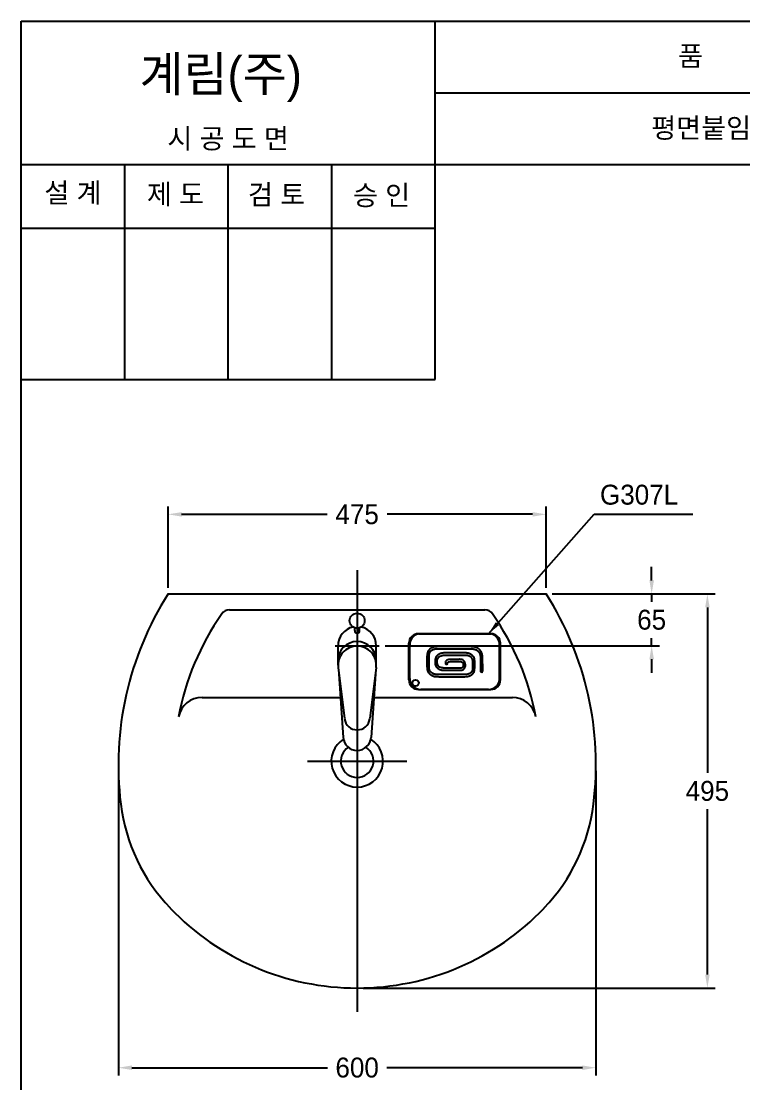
# Model space of a CAD drawing. Header units: millimetres. Extents: x 0 to 3868, y -67 to 2530.
# Drawn here: x 0 to 908, y 1196 to 2530 of the extents above; entities that cross this region are included whole.
import ezdxf
from ezdxf.enums import TextEntityAlignment as Align
from ezdxf.lldxf.tags import DXFTag

# ---------------------------------------------------------------- set-up
doc = ezdxf.new("R2010")
doc.units = ezdxf.units.MM
doc.layers.get('Defpoints').update_dxf_attribs({"color": 1})
for name, color, linetype in [('TEXT', 7, 'Continuous'), ('내부선 및 부속', 4, 'Continuous'), ('도각라인', 7, 'Continuous'), ('외형선', 3, 'Continuous'), ('중심선', 1, 'DASHED'), ('치수선', 7, 'Continuous')]:
    doc.layers.add(name, color=color, linetype=linetype)
doc.styles.add('____', font='')
doc.styles.add('타이틀', font='H2GTRM.TTF', dxfattribs={"height": 25})
doc.styles.get('____').set_extended_font_data('굴림')
tags = doc.linetypes.add('DASHDOT', pattern=[70, 31, -13, 13, -13]).pattern_tags.tags
tags[10:11] = [DXFTag(74, 4), DXFTag(75, 0), DXFTag(340, '0'), DXFTag(46, 0.0), DXFTag(50, 0.0), DXFTag(44, 0.0), DXFTag(45, 0.0)]
tags[8:9] = [DXFTag(74, 4), DXFTag(75, 0), DXFTag(340, '0'), DXFTag(46, 0.0), DXFTag(50, 0.0), DXFTag(44, 0.0), DXFTag(45, 0.0)]
tags[6:7] = [DXFTag(74, 4), DXFTag(75, 0), DXFTag(340, '0'), DXFTag(46, 0.0), DXFTag(50, 0.0), DXFTag(44, 0.0), DXFTag(45, 0.0)]
tags[4:5] = [DXFTag(74, 4), DXFTag(75, 0), DXFTag(340, '0'), DXFTag(46, 0.0), DXFTag(50, 0.0), DXFTag(44, 0.0), DXFTag(45, 0.0)]
tags = doc.linetypes.add('DASHED', pattern=[25.72, 12.86, -12.86]).pattern_tags.tags
tags[6:7] = [DXFTag(74, 4), DXFTag(75, 0), DXFTag(340, '0'), DXFTag(46, 0.0), DXFTag(50, 0.0), DXFTag(44, 0.0), DXFTag(45, 0.0)]
tags[4:5] = [DXFTag(74, 4), DXFTag(75, 0), DXFTag(340, '0'), DXFTag(46, 0.0), DXFTag(50, 0.0), DXFTag(44, 0.0), DXFTag(45, 0.0)]
doc.dimstyles.new('MSADIM', dxfattribs={"dimtxt": 33, "dimasz": 17, "dimexe": 10, "dimexo": 7.5, "dimgap": 10, "dimtad": 0, "dimtih": 1, "dimtoh": 1, "dimdec": 0, "dimzin": 1, "dimdsep": 46, "dimtxsty": '____', "dimcen": 11.25, "dimadec": 0, "dimazin": 0, "dimtfac": 1, "dimtdec": 0, "dimtix": 1, "dimtmove": 0, "dimatfit": 3, "dimfxl": 0, "dimtolj": 1, "dimtzin": 1, "dimarcsym": 0})

# ---------------------------------------------------------------- blocks, each defined once
blk = doc.blocks.new('*D2')
at = {"layer": 'Defpoints', "color": 0, "linetype": 'Continuous'}
for p in [(122, 1596), (722, 1596), (722, 1215.7)]:
    blk.add_point(p, dxfattribs=at)
at = {"layer": '치수선', "color": 0, "linetype": 'Continuous', "lineweight": -2}
for p, q in [((122, 1588.5), (122, 1205.7)), ((722, 1588.5), (722, 1205.7)), ((139, 1215.7), (384.7, 1215.7)), ((705, 1215.7), (459.3, 1215.7))]:
    blk.add_line(p, q, dxfattribs=at)
at = {"layer": '치수선', "color": 0, "linetype": 'Continuous'}
for points in [[(139, 1218.5), (139, 1212.8), (122, 1215.7)], [(705, 1218.5), (705, 1212.8), (722, 1215.7)]]:
    blk.add_solid(points, dxfattribs=at)
at = {"layer": '치수선', "color": 0, "linetype": 'Continuous', "insert": (422, 1215.7), "char_height": 25, "attachment_point": 5, "style": '____'}
blk.add_mtext('\\A1;600', dxfattribs=at)
blk = doc.blocks.new('*D3')
at = {"layer": 'Defpoints', "color": 0, "linetype": 'Continuous'}
for p in [(659.5, 1810.7), (862, 1810.7), (422, 1315.7)]:
    blk.add_point(p, dxfattribs=at)
at = {"layer": '치수선', "color": 0, "linetype": 'Continuous', "lineweight": -2}
for p, q in [((667, 1810.7), (872, 1810.7)), ((862, 1793.7), (862, 1586)), ((862, 1332.7), (862, 1540.3)), ((429.5, 1315.7), (872, 1315.7))]:
    blk.add_line(p, q, dxfattribs=at)
at = {"layer": '치수선', "color": 0, "linetype": 'Continuous'}
for points in [[(859.2, 1793.7), (864.9, 1793.7), (862, 1810.7)], [(859.2, 1332.7), (864.9, 1332.7), (862, 1315.7)]]:
    blk.add_solid(points, dxfattribs=at)
at = {"layer": '치수선', "color": 0, "linetype": 'Continuous', "insert": (862, 1563.2), "char_height": 25, "attachment_point": 5, "style": '____'}
blk.add_mtext('\\A1;495', dxfattribs=at)
blk = doc.blocks.new('*D1')
at = {"layer": 'Defpoints', "color": 0, "linetype": 'Continuous'}
for p in [(659.5, 1810.7), (449.5, 1745.7), (792, 1745.7)]:
    blk.add_point(p, dxfattribs=at)
at = {"layer": '치수선', "color": 0, "linetype": 'Continuous', "lineweight": -2}
for p, q in [((792, 1827.7), (792, 1844.7)), ((667, 1810.7), (802, 1810.7)), ((792, 1810.7), (792, 1801)), ((792, 1745.7), (792, 1755.3)), ((457, 1745.7), (802, 1745.7)), ((792, 1728.7), (792, 1711.7))]:
    blk.add_line(p, q, dxfattribs=at)
at = {"layer": '치수선', "color": 0, "linetype": 'Continuous'}
for points in [[(789.2, 1827.7), (794.9, 1827.7), (792, 1810.7)], [(789.2, 1728.7), (794.9, 1728.7), (792, 1745.7)]]:
    blk.add_solid(points, dxfattribs=at)
at = {"layer": '치수선', "color": 0, "linetype": 'Continuous', "insert": (792, 1778.2), "char_height": 25, "attachment_point": 5, "style": '____'}
blk.add_mtext('\\A1;65', dxfattribs=at)
blk = doc.blocks.new('*D4')
at = {"layer": 'Defpoints', "color": 0, "linetype": 'Continuous'}
for p in [(659.5, 1910.7), (184.5, 1810.7), (659.5, 1810.7)]:
    blk.add_point(p, dxfattribs=at)
at = {"layer": '치수선', "color": 0, "linetype": 'Continuous', "lineweight": -2}
for p, q in [((184.5, 1818.2), (184.5, 1920.7)), ((201.5, 1910.7), (384.3, 1910.7)), ((642.5, 1910.7), (459.7, 1910.7)), ((659.5, 1818.2), (659.5, 1920.7))]:
    blk.add_line(p, q, dxfattribs=at)
at = {"layer": '치수선', "color": 0, "linetype": 'Continuous'}
for points in [[(201.5, 1913.5), (201.5, 1907.8), (184.5, 1910.7)], [(642.5, 1913.5), (642.5, 1907.8), (659.5, 1910.7)]]:
    blk.add_solid(points, dxfattribs=at)
at = {"layer": '치수선', "color": 0, "linetype": 'Continuous', "insert": (422, 1910.7), "char_height": 25, "attachment_point": 5, "style": '____'}
blk.add_mtext('\\A1;475', dxfattribs=at)

msp = doc.modelspace()

# ---------------------------------------------------------------- linework, layer by layer
at = {"layer": '내부선 및 부속', "linetype": 'Continuous'}
for p, q in [((419, 1764.6), (419, 1768.2)), ((419, 1764.6), (419, 1768.2)), ((425, 1764.6), (425, 1768.2)), ((425, 1764.6), (425, 1768.2)), ((587, 1760.7), (502, 1760.7)), ((398, 1721.1), (398, 1745.7)), ((398, 1721.1), (398, 1745.7)), ((446, 1721.1), (446, 1745.7)), ((446, 1721.1), (446, 1745.7)), ((488, 1704.7), (488, 1746.7)), ((601, 1704.7), (601, 1746.7)), ((559, 1733.8), (559.5, 1733.8)), ((559, 1733.8), (559.5, 1733.8)), ((576.9, 1730.2), (577.1, 1717.3)), ((576.9, 1730.2), (577.1, 1717.3)), ((579.8, 1715.2), (579.6, 1731.1)), ((579.8, 1715.2), (579.6, 1731.1)), ((398.2, 1718.2), (406.1, 1654.1)), ((398.2, 1718.2), (406.1, 1654.1)), ((399.2, 1710.3), (404.6, 1630.5)), ((399.2, 1710.3), (404.6, 1630.5)), ((445.8, 1718.2), (437.9, 1654.1)), ((445.8, 1718.2), (437.9, 1654.1)), ((444.9, 1710.3), (439.5, 1630.5)), ((444.9, 1710.3), (439.5, 1630.5)), ((544.7, 1717.5), (533, 1717.6)), ((544.7, 1717.5), (533, 1717.6)), ((587, 1690.7), (502, 1690.7))]:
    msp.add_line(p, q, dxfattribs=at)
for centre, radius in [((422, 1777.1), 9.44), ((422, 1777.1), 9.44), ((495.4, 1698.9), 4)]:
    msp.add_circle(centre, radius, dxfattribs=at)
for centre, radius, start, end in [((422, 1745.7), 24, 102.0723, 180), ((422, 1745.7), 24, 102.0723, 180), ((422, 1764.6), 3, 180, 360), ((422, 1764.6), 3, 180, 360), ((422, 1745.7), 24, 0, 77.9277), ((422, 1745.7), 24, 0, 77.9277), ((422, 1726.9), 24, 90, 180), ((422, 1726.9), 24, 90, 180), ((422, 1726.9), 24, 0, 90), ((422, 1726.9), 24, 0, 90), ((502, 1746.7), 14, 90, 180), ((587, 1746.7), 14, 0, 90), ((422, 1721.1), 24, 90.0001, 187.0619), ((422, 1721.1), 24, 90.0001, 187.0619), ((422, 1721.1), 24, 352.9381, 90), ((422, 1721.1), 24, 352.9381, 90), ((568.7, 1732.9), 10.6, 17.0769, 30.9202), ((568.7, 1732.9), 10.6, 17.0769, 30.9202), ((571.2, 1733.6), 8.01, 16.4358, 17.0769), ((571.2, 1733.6), 8.01, 16.4358, 17.0769), ((502, 1704.7), 14, 180, 270), ((587, 1704.7), 14, 270, 0), ((422, 1656), 16, 187.0614, 270), ((422, 1656), 16, 187.0614, 270), ((422, 1656), 16, 270, 352.9386), ((422, 1656), 16, 270, 352.9386), ((422, 1600.7), 32.5, 121.8616, 58.1383), ((422, 1631.7), 17.5, 183.8617, 270), ((422, 1631.7), 17.5, 183.8617, 270), ((422, 1631.7), 17.5, 270, 356.1383), ((422, 1631.7), 17.5, 270, 356.1383), ((422, 1600.7), 20.5, 122.1113, 57.8885)]:
    msp.add_arc(centre, radius, start, end, dxfattribs=at)
for points, weights in [([(510.2, 1736.2), (509.9, 1734.9), (509.8, 1733.7)], [1, 0.997222775126, 1]), ([(510.2, 1736.2), (509.9, 1734.9), (509.8, 1733.7)], [1, 0.997222775126, 1]), ([(512.6, 1740.8), (510.8, 1738.8), (510.2, 1736.2)], [1, 0.96395279838, 1]), ([(512.6, 1740.8), (510.8, 1738.8), (510.2, 1736.2)], [1, 0.96395279838, 1]), ([(514.7, 1742.5), (513.5, 1741.7), (512.6, 1740.8)], [1, 0.992818777446, 1]), ([(514.7, 1742.5), (513.5, 1741.7), (512.6, 1740.8)], [1, 0.992818777446, 1]), ([(512.6, 1734.5), (512.9, 1737.2), (514.8, 1739.2)], [1, 0.946192216569, 1]), ([(512.6, 1734.5), (512.9, 1737.2), (514.8, 1739.2)], [1, 0.946192216569, 1]), ([(517, 1743.6), (515.8, 1743.2), (514.7, 1742.5)], [1, 0.99467182066, 1]), ([(517, 1743.6), (515.8, 1743.2), (514.7, 1742.5)], [1, 0.99467182066, 1]), ([(514.8, 1739.2), (515.8, 1740.2), (517.1, 1740.8)], [1, 0.986086665181, 1]), ([(514.8, 1739.2), (515.8, 1740.2), (517.1, 1740.8)], [1, 0.986086665181, 1]), ([(518.3, 1744.1), (517.6, 1743.9), (517, 1743.6)], [1, 0.998110977932, 1]), ([(518.3, 1744.1), (517.6, 1743.9), (517, 1743.6)], [1, 0.998110977932, 1]), ([(517.1, 1740.8), (518.4, 1741.4), (519.7, 1741.6)], [1, 0.9897103426, 1]), ([(517.1, 1740.8), (518.4, 1741.4), (519.7, 1741.6)], [1, 0.9897103426, 1]), ([(519.8, 1744.3), (519.1, 1744.2), (518.3, 1744.1)], [1, 0.998395116533, 1]), ([(519.8, 1744.3), (519.1, 1744.2), (518.3, 1744.1)], [1, 0.998395116533, 1]), ([(519.7, 1741.6), (520.5, 1741.7), (521.3, 1741.7)], [1, 0.998968857806, 1]), ([(519.7, 1741.6), (520.5, 1741.7), (521.3, 1741.7)], [1, 0.998968857806, 1]), ([(523.4, 1744.5), (521.6, 1744.5), (519.8, 1744.3)], [1, 0.998420740943, 1]), ([(523.4, 1744.5), (521.6, 1744.5), (519.8, 1744.3)], [1, 0.998420740943, 1]), ([(521.3, 1741.7), (522.1, 1741.8), (522.8, 1741.8)], [1, 0.999827850144, 1]), ([(521.3, 1741.7), (522.1, 1741.8), (522.8, 1741.8)], [1, 0.999827850144, 1]), ([(522.8, 1741.8), (524.5, 1741.8), (526.2, 1741.8)], [1, 0.999952614773, 1]), ([(522.8, 1741.8), (524.5, 1741.8), (526.2, 1741.8)], [1, 0.999952614773, 1]), ([(530.5, 1744.5), (526.9, 1744.5), (523.4, 1744.5)], [1, 0.999958207831, 1]), ([(530.5, 1744.5), (526.9, 1744.5), (523.4, 1744.5)], [1, 0.999958207831, 1]), ([(525, 1735), (524.2, 1734.6), (523.5, 1734.1)], [1, 0.997648453339, 1]), ([(525, 1735), (524.2, 1734.6), (523.5, 1734.1)], [1, 0.997648453339, 1]), ([(525.9, 1735.5), (525.4, 1735.3), (525, 1735)], [1, 0.999336242675, 1]), ([(525.9, 1735.5), (525.4, 1735.3), (525, 1735)], [1, 0.999336242675, 1]), ([(526.8, 1735.8), (526.3, 1735.7), (525.9, 1735.5)], [1, 0.999205300584, 1]), ([(526.8, 1735.8), (526.3, 1735.7), (525.9, 1735.5)], [1, 0.999205300584, 1]), ([(526.2, 1741.8), (529.3, 1741.8), (532.3, 1741.8)], [1, 0.99999877112, 1]), ([(526.2, 1741.8), (529.3, 1741.8), (532.3, 1741.8)], [1, 0.99999877112, 1]), ([(529, 1736.4), (527.9, 1736.2), (526.8, 1735.8)], [1, 0.995652345007, 1]), ([(529, 1736.4), (527.9, 1736.2), (526.8, 1735.8)], [1, 0.995652345007, 1]), ([(534.1, 1736.7), (531.5, 1736.7), (529, 1736.4)], [1, 0.997030963654, 1]), ([(534.1, 1736.7), (531.5, 1736.7), (529, 1736.4)], [1, 0.997030963654, 1]), ([(562.6, 1744.5), (546.6, 1744.5), (530.5, 1744.5)], [1, 0.99999920046, 1]), ([(562.6, 1744.5), (546.6, 1744.5), (530.5, 1744.5)], [1, 0.99999920046, 1]), ([(532.3, 1741.8), (546.3, 1741.8), (560.3, 1741.8)], [1, 0.999999992084, 1]), ([(532.3, 1741.8), (546.3, 1741.8), (560.3, 1741.8)], [1, 0.999999992084, 1]), ([(558.1, 1736.6), (546.1, 1736.7), (534.1, 1736.7)], [1, 0.999999613501, 1]), ([(558.1, 1736.6), (546.1, 1736.7), (534.1, 1736.7)], [1, 0.999999613501, 1]), ([(561.5, 1736.2), (559.8, 1736.6), (558.1, 1736.6)], [1, 0.995383516883, 1]), ([(561.5, 1736.2), (559.8, 1736.6), (558.1, 1736.6)], [1, 0.995383516883, 1]), ([(560.3, 1741.8), (562.6, 1741.8), (564.9, 1741.8)], [1, 0.999861380085, 1]), ([(560.3, 1741.8), (562.6, 1741.8), (564.9, 1741.8)], [1, 0.999861380085, 1]), ([(562.6, 1735.9), (562.1, 1736.1), (561.5, 1736.2)], [1, 0.999064686708, 1]), ([(562.6, 1735.9), (562.1, 1736.1), (561.5, 1736.2)], [1, 0.999064686708, 1]), ([(567.7, 1744.3), (565.2, 1744.6), (562.6, 1744.5)], [1, 0.998617125209, 1]), ([(567.7, 1744.3), (565.2, 1744.6), (562.6, 1744.5)], [1, 0.998617125209, 1]), ([(563.4, 1735.6), (563, 1735.7), (562.6, 1735.9)], [1, 0.99924481241, 1]), ([(563.4, 1735.6), (563, 1735.7), (562.6, 1735.9)], [1, 0.99924481241, 1]), ([(565.1, 1734.7), (564.3, 1735.2), (563.4, 1735.6)], [1, 0.997297796885, 1]), ([(565.1, 1734.7), (564.3, 1735.2), (563.4, 1735.6)], [1, 0.997297796885, 1]), ([(564.9, 1741.8), (565.6, 1741.8), (566.4, 1741.7)], [1, 0.999873761553, 1]), ([(564.9, 1741.8), (565.6, 1741.8), (566.4, 1741.7)], [1, 0.999873761553, 1]), ([(566.4, 1741.7), (567.1, 1741.7), (567.8, 1741.6)], [1, 0.999480708968, 1]), ([(566.4, 1741.7), (567.1, 1741.7), (567.8, 1741.6)], [1, 0.999480708968, 1]), ([(569.2, 1744.1), (568.5, 1744.2), (567.7, 1744.3)], [1, 0.998952106107, 1]), ([(569.2, 1744.1), (568.5, 1744.2), (567.7, 1744.3)], [1, 0.998952106107, 1]), ([(567.8, 1741.6), (569.2, 1741.4), (570.5, 1740.9)], [1, 0.993426713158, 1]), ([(567.8, 1741.6), (569.2, 1741.4), (570.5, 1740.9)], [1, 0.993426713158, 1]), ([(570.5, 1743.8), (569.9, 1744), (569.2, 1744.1)], [1, 0.998930088244, 1]), ([(570.5, 1743.8), (569.9, 1744), (569.2, 1744.1)], [1, 0.998930088244, 1]), ([(573, 1742.8), (571.8, 1743.4), (570.5, 1743.8)], [1, 0.995204755569, 1]), ([(573, 1742.8), (571.8, 1743.4), (570.5, 1743.8)], [1, 0.995204755569, 1]), ([(570.5, 1740.9), (573.8, 1739.8), (575.5, 1736.8)], [1, 0.941465120735, 1]), ([(570.5, 1740.9), (573.8, 1739.8), (575.5, 1736.8)], [1, 0.941465120735, 1]), ([(577.8, 1738.3), (576, 1741.2), (573, 1742.8)], [1, 0.963856085652, 1]), ([(577.8, 1738.3), (576, 1741.2), (573, 1742.8)], [1, 0.963856085652, 1]), ([(575.5, 1736.8), (576.2, 1735.7), (576.4, 1734.4)], [0.99998921901, 0.989882075223, 1]), ([(575.5, 1736.8), (576.2, 1735.7), (576.4, 1734.4)], [0.99998921901, 0.989882075223, 1]), ([(579.3, 1733.6), (579.2, 1734.8), (578.9, 1735.9)], [1, 0.997080349362, 1]), ([(579.3, 1733.6), (579.2, 1734.8), (578.9, 1735.9)], [1, 0.997080349362, 1]), ([(398.2, 1723.2), (398.2, 1723.2), (398.2, 1723.2)], [0.951478400245, 0.951479795366, 0.951481190022]), ([(398.2, 1723.2), (398.2, 1723.2), (398.2, 1723.2)], [0.951478400245, 0.951479795366, 0.951481190022]), ([(445.8, 1723.2), (445.8, 1723.2), (445.8, 1723.2)], [0.951478400245, 0.951479795366, 0.951481190022]), ([(445.8, 1723.2), (445.8, 1723.2), (445.8, 1723.2)], [0.951478400245, 0.951479795366, 0.951481190022]), ([(509.8, 1733.7), (509.7, 1732.4), (509.7, 1731.2)], [1, 0.99953724537, 1]), ([(509.8, 1733.7), (509.7, 1732.4), (509.7, 1731.2)], [1, 0.99953724537, 1]), ([(509.7, 1731.2), (509.7, 1730.5), (509.7, 1729.9)], [1, 0.999986988958, 1]), ([(509.7, 1731.2), (509.7, 1730.5), (509.7, 1729.9)], [1, 0.999986988958, 1]), ([(509.7, 1729.9), (509.7, 1729.3), (509.7, 1728.6)], [1, 0.999999982305, 1]), ([(509.7, 1729.9), (509.7, 1729.3), (509.7, 1728.6)], [1, 0.999999982305, 1]), ([(509.7, 1728.6), (509.7, 1727.9), (509.7, 1727.3)], [1, 0.999999974389, 1]), ([(509.7, 1728.6), (509.7, 1727.9), (509.7, 1727.3)], [1, 0.999999974389, 1]), ([(509.7, 1727.3), (509.7, 1725.3), (509.7, 1723.3)], [1, 0.999999822583, 1]), ([(509.7, 1727.3), (509.7, 1725.3), (509.7, 1723.3)], [1, 0.999999822583, 1]), ([(509.7, 1723.3), (509.7, 1722.6), (509.7, 1722)], [1, 0.999999901745, 1]), ([(509.7, 1723.3), (509.7, 1722.6), (509.7, 1722)], [1, 0.999999901745, 1]), ([(509.7, 1722), (509.7, 1721.3), (509.7, 1720.7)], [1, 0.999998126179, 1]), ([(509.7, 1722), (509.7, 1721.3), (509.7, 1720.7)], [1, 0.999998126179, 1]), ([(512.4, 1730.1), (512.5, 1731.2), (512.5, 1732.2)], [1, 0.999947992153, 1]), ([(512.4, 1730.1), (512.5, 1731.2), (512.5, 1732.2)], [1, 0.999947992153, 1]), ([(512.4, 1729.1), (512.4, 1729.6), (512.4, 1730.1)], [1, 0.999996825121, 1]), ([(512.4, 1729.1), (512.4, 1729.6), (512.4, 1730.1)], [1, 0.999996825121, 1]), ([(512.4, 1728.1), (512.4, 1728.6), (512.4, 1729.1)], [1, 0.999999612104, 1]), ([(512.4, 1728.1), (512.4, 1728.6), (512.4, 1729.1)], [1, 0.999999612104, 1]), ([(512.4, 1727.6), (512.4, 1727.8), (512.4, 1728.1)], [1, 0.99999998929, 1]), ([(512.4, 1727.6), (512.4, 1727.8), (512.4, 1728.1)], [1, 0.99999998929, 1]), ([(512.4, 1724.3), (512.4, 1726), (512.4, 1727.6)], [1, 0.999999878462, 1]), ([(512.4, 1724.3), (512.4, 1726), (512.4, 1727.6)], [1, 0.999999878462, 1]), ([(512.4, 1723.8), (512.4, 1724.1), (512.4, 1724.3)], [1, 0.999999991618, 1]), ([(512.4, 1723.8), (512.4, 1724.1), (512.4, 1724.3)], [1, 0.999999991618, 1]), ([(512.4, 1722.8), (512.4, 1723.3), (512.4, 1723.8)], [1, 0.999999956694, 1]), ([(512.4, 1722.8), (512.4, 1723.3), (512.4, 1723.8)], [1, 0.999999956694, 1]), ([(512.4, 1721.8), (512.4, 1722.3), (512.4, 1722.8)], [1, 0.999999988824, 1]), ([(512.4, 1721.8), (512.4, 1722.3), (512.4, 1722.8)], [1, 0.999999988824, 1]), ([(512.5, 1719.7), (512.4, 1720.7), (512.4, 1721.8)], [1, 0.999999986496, 1]), ([(512.5, 1719.7), (512.4, 1720.7), (512.4, 1721.8)], [1, 0.999999986496, 1]), ([(512.5, 1732.4), (512.5, 1733.5), (512.6, 1734.5)], [1, 0.999016791116, 1]), ([(512.5, 1732.4), (512.5, 1733.5), (512.6, 1734.5)], [1, 0.999016791116, 1]), ([(512.5, 1732.2), (512.5, 1732.3), (512.5, 1732.4)], [1, 0.999998726882, 1]), ([(512.5, 1732.2), (512.5, 1732.3), (512.5, 1732.4)], [1, 0.999998726882, 1]), ([(522.3, 1733), (521.8, 1732.5), (521.4, 1731.9)], [1, 0.995647361034, 1]), ([(522.3, 1733), (521.8, 1732.5), (521.4, 1731.9)], [1, 0.995647361034, 1]), ([(523.5, 1734.1), (522.9, 1733.6), (522.3, 1733)], [1, 0.997050500939, 1]), ([(523.5, 1734.1), (522.9, 1733.6), (522.3, 1733)], [1, 0.997050500939, 1]), ([(529.9, 1733.8), (530.7, 1733.9), (531.5, 1733.9)], [1, 0.999254461843, 1]), ([(529.9, 1733.8), (530.7, 1733.9), (531.5, 1733.9)], [1, 0.999254461843, 1]), ([(531.5, 1733.9), (533.7, 1734), (535.9, 1734)], [1, 0.999756403267, 1]), ([(531.5, 1733.9), (533.7, 1734), (535.9, 1734)], [1, 0.999756403267, 1]), ([(535.9, 1734), (546, 1734), (556.2, 1733.9)], [1, 0.999998508021, 1]), ([(535.9, 1734), (546, 1734), (556.2, 1733.9)], [1, 0.999998508021, 1]), ([(556.2, 1733.9), (557.6, 1733.9), (559, 1733.8)], [1, 0.999343311414, 1]), ([(556.2, 1733.9), (557.6, 1733.9), (559, 1733.8)], [1, 0.999343311414, 1]), ([(568.1, 1731.9), (566.9, 1733.6), (565.1, 1734.7)], [1, 0.978946242937, 1]), ([(568.1, 1731.9), (566.9, 1733.6), (565.1, 1734.7)], [1, 0.978946242937, 1]), ([(576.4, 1734.4), (576.7, 1733.3), (576.8, 1732.2)], [1, 0.997924767899, 1]), ([(576.4, 1734.4), (576.7, 1733.3), (576.8, 1732.2)], [1, 0.997924767899, 1]), ([(576.8, 1732.2), (576.9, 1731.2), (576.9, 1730.2)], [1, 0.999730585143, 1]), ([(576.8, 1732.2), (576.9, 1731.2), (576.9, 1730.2)], [1, 0.999730585143, 1]), ([(579.6, 1731.1), (579.5, 1732.4), (579.3, 1733.6)], [1, 0.999366491101, 1]), ([(579.6, 1731.1), (579.5, 1732.4), (579.3, 1733.6)], [1, 0.999366491101, 1]), ([(509.7, 1720.7), (509.7, 1719.4), (509.8, 1718.2)], [1, 0.999874874018, 1]), ([(509.7, 1720.7), (509.7, 1719.4), (509.8, 1718.2)], [1, 0.999874874018, 1]), ([(509.8, 1718.2), (509.8, 1717), (510, 1715.8)], [1, 0.997578903566, 1]), ([(509.8, 1718.2), (509.8, 1717), (510, 1715.8)], [1, 0.997578903566, 1]), ([(510, 1715.8), (510.3, 1714.4), (510.9, 1713.2)], [1, 0.99106986634, 1]), ([(510, 1715.8), (510.3, 1714.4), (510.9, 1713.2)], [1, 0.99106986634, 1]), ([(510.9, 1713.2), (512.6, 1710.1), (515.7, 1708.5)], [1, 0.959776352607, 1]), ([(510.9, 1713.2), (512.6, 1710.1), (515.7, 1708.5)], [1, 0.959776352607, 1]), ([(512.5, 1717.4), (512.4, 1718.5), (512.5, 1719.7)], [1, 0.99945978634, 1]), ([(512.5, 1717.4), (512.4, 1718.5), (512.5, 1719.7)], [1, 0.99945978634, 1]), ([(513.1, 1714.8), (512.6, 1716), (512.5, 1717.4)], [1, 0.983208557117, 1]), ([(513.1, 1714.8), (512.6, 1716), (512.5, 1717.4)], [1, 0.983208557117, 1]), ([(518.1, 1710.3), (514.8, 1711.7), (513.1, 1714.8)], [1, 0.946283058704, 1]), ([(518.1, 1710.3), (514.8, 1711.7), (513.1, 1714.8)], [1, 0.946283058704, 1]), ([(515.7, 1708.5), (516.9, 1707.8), (518.2, 1707.4)], [1, 0.993183933661, 1]), ([(515.7, 1708.5), (516.9, 1707.8), (518.2, 1707.4)], [1, 0.993183933661, 1]), ([(521, 1709.6), (519.5, 1709.7), (518.1, 1710.3)], [1, 0.988788291807, 1]), ([(521, 1709.6), (519.5, 1709.7), (518.1, 1710.3)], [1, 0.988788291807, 1]), ([(521, 1720), (521, 1719.9), (521.1, 1719.8)], [1, 0.999879402108, 1]), ([(521, 1720), (521, 1719.9), (521.1, 1719.8)], [1, 0.999879402108, 1]), ([(522.4, 1709.5), (521.7, 1709.6), (521, 1709.6)], [1, 0.999584999401, 1]), ([(522.4, 1709.5), (521.7, 1709.6), (521, 1709.6)], [1, 0.999584999401, 1]), ([(521.1, 1719.8), (522.2, 1718), (524, 1716.9)], [1, 0.975969058916, 1]), ([(521.1, 1719.8), (522.2, 1718), (524, 1716.9)], [1, 0.975969058916, 1]), ([(524, 1709.5), (523.2, 1709.5), (522.4, 1709.5)], [1, 0.999937462155, 1]), ([(524, 1709.5), (523.2, 1709.5), (522.4, 1709.5)], [1, 0.999937462155, 1]), ([(524, 1716.9), (524.8, 1716.4), (525.6, 1716)], [1, 0.996865475549, 1]), ([(524, 1716.9), (524.8, 1716.4), (525.6, 1716)], [1, 0.996865475549, 1]), ([(528.7, 1709.5), (526.4, 1709.5), (524, 1709.5)], [1, 0.999974729028, 1]), ([(528.7, 1709.5), (526.4, 1709.5), (524, 1709.5)], [1, 0.999974729028, 1]), ([(525.6, 1716), (526, 1715.8), (526.5, 1715.7)], [1, 0.999286717735, 1]), ([(525.6, 1716), (526, 1715.8), (526.5, 1715.7)], [1, 0.999286717735, 1]), ([(526.5, 1715.7), (527, 1715.5), (527.5, 1715.3)], [1, 0.998783016577, 1]), ([(526.5, 1715.7), (527, 1715.5), (527.5, 1715.3)], [1, 0.998783016577, 1]), ([(528, 1718), (527.7, 1718.1), (527.4, 1718.2)], [1, 0.999561185017, 1]), ([(528, 1718), (527.7, 1718.1), (527.4, 1718.2)], [1, 0.999561185017, 1]), ([(527.5, 1715.3), (529.2, 1714.9), (531, 1714.9)], [1, 0.994699612723, 1]), ([(527.5, 1715.3), (529.2, 1714.9), (531, 1714.9)], [1, 0.994699612723, 1]), ([(528.9, 1717.8), (528.4, 1717.9), (528, 1718)], [1, 0.999089627526, 1]), ([(528.9, 1717.8), (528.4, 1717.9), (528, 1718)], [1, 0.999089627526, 1]), ([(544.7, 1709.5), (536.7, 1709.5), (528.7, 1709.5)], [1, 0.999999937601, 1]), ([(544.7, 1709.5), (536.7, 1709.5), (528.7, 1709.5)], [1, 0.999999937601, 1]), ([(530, 1717.7), (529.5, 1717.7), (528.9, 1717.8)], [1, 0.999141492415, 1]), ([(530, 1717.7), (529.5, 1717.7), (528.9, 1717.8)], [1, 0.999141492415, 1]), ([(533, 1717.6), (531.5, 1717.5), (530, 1717.7)], [1, 0.999011932872, 1]), ([(533, 1717.6), (531.5, 1717.5), (530, 1717.7)], [1, 0.999011932872, 1]), ([(531, 1714.9), (531.2, 1714.9), (531.4, 1714.9)], [1, 0.999984015711, 1]), ([(531, 1714.9), (531.2, 1714.9), (531.4, 1714.9)], [1, 0.999984015711, 1]), ([(531.4, 1714.9), (538, 1714.8), (544.7, 1714.8)], [1, 0.999997642823, 1]), ([(531.4, 1714.9), (538, 1714.8), (544.7, 1714.8)], [1, 0.999997642823, 1]), ([(557.2, 1709.5), (550.9, 1709.4), (544.7, 1709.5)], [1, 0.999908409547, 1]), ([(557.2, 1709.5), (550.9, 1709.4), (544.7, 1709.5)], [1, 0.999908409547, 1]), ([(554, 1718.2), (553.9, 1718.2), (553.8, 1718.1)], [1, 0.999029162339, 1]), ([(554, 1718.2), (553.9, 1718.2), (553.8, 1718.1)], [1, 0.999029162339, 1]), ([(554.8, 1715.5), (556.6, 1716.5), (557.4, 1718.5)], [1, 0.941472833018, 1]), ([(554.8, 1715.5), (556.6, 1716.5), (557.4, 1718.5)], [1, 0.941472833018, 1]), ([(563.1, 1710.6), (560.3, 1709.4), (557.2, 1709.5)], [1, 0.97771068056, 1]), ([(563.1, 1710.6), (560.3, 1709.4), (557.2, 1709.5)], [1, 0.97771068056, 1]), ([(557.4, 1718.5), (557.5, 1718.8), (557.6, 1719)], [1, 0.999464799184, 1]), ([(557.4, 1718.5), (557.5, 1718.8), (557.6, 1719)], [1, 0.999464799184, 1]), ([(559, 1706.9), (562, 1707.1), (564.8, 1708.5)], [1, 0.975972489443, 1]), ([(559, 1706.9), (562, 1707.1), (564.8, 1708.5)], [1, 0.975972489443, 1]), ([(565.4, 1712.3), (564.4, 1711.3), (563.1, 1710.6)], [1, 0.982010827857, 1]), ([(565.4, 1712.3), (564.4, 1711.3), (563.1, 1710.6)], [1, 0.982010827857, 1]), ([(564.8, 1708.5), (566, 1709.2), (567, 1710.1)], [1, 0.993131845255, 1]), ([(564.8, 1708.5), (566, 1709.2), (567, 1710.1)], [1, 0.993131845255, 1]), ([(566.1, 1713.4), (565.8, 1712.8), (565.4, 1712.3)], [1, 0.993232113772, 1]), ([(566.1, 1713.4), (565.8, 1712.8), (565.4, 1712.3)], [1, 0.993232113772, 1]), ([(566.6, 1714.6), (566.5, 1714), (566.1, 1713.4)], [1, 0.99217021884, 1]), ([(566.6, 1714.6), (566.5, 1714), (566.1, 1713.4)], [1, 0.99217021884, 1]), ([(566.9, 1716.5), (566.9, 1715.6), (566.6, 1714.6)], [1, 0.994230404959, 1]), ([(566.9, 1716.5), (566.9, 1715.6), (566.6, 1714.6)], [1, 0.994230404959, 1]), ([(566.9, 1719.2), (566.9, 1718.2), (566.9, 1717.1)], [1, 0.99987933645, 1]), ([(566.9, 1719.2), (566.9, 1718.2), (566.9, 1717.1)], [1, 0.99987933645, 1]), ([(566.9, 1717.1), (566.9, 1716.8), (566.9, 1716.5)], [1, 0.99992738897, 1]), ([(566.9, 1717.1), (566.9, 1716.8), (566.9, 1716.5)], [1, 0.99992738897, 1]), ([(567, 1710.1), (567.4, 1710.5), (567.8, 1710.9)], [1, 0.997981314546, 1]), ([(567, 1710.1), (567.4, 1710.5), (567.8, 1710.9)], [1, 0.997981314546, 1]), ([(567.8, 1710.9), (568.1, 1711.4), (568.4, 1711.8)], [1, 0.997133763506, 1]), ([(567.8, 1710.9), (568.1, 1711.4), (568.4, 1711.8)], [1, 0.997133763506, 1]), ([(568.4, 1711.8), (569, 1712.8), (569.3, 1713.8)], [1, 0.990163428704, 1]), ([(568.4, 1711.8), (569, 1712.8), (569.3, 1713.8)], [1, 0.990163428704, 1]), ([(569.3, 1713.8), (569.6, 1715), (569.6, 1716.2)], [1, 0.994770833289, 1]), ([(569.3, 1713.8), (569.6, 1715), (569.6, 1716.2)], [1, 0.994770833289, 1]), ([(569.6, 1716.2), (569.7, 1718.1), (569.7, 1720)], [1, 0.999521262944, 1]), ([(569.6, 1716.2), (569.7, 1718.1), (569.7, 1720)], [1, 0.999521262944, 1]), ([(518.2, 1707.4), (518.8, 1707.2), (519.5, 1707.1)], [1, 0.99843722349, 1]), ([(518.2, 1707.4), (518.8, 1707.2), (519.5, 1707.1)], [1, 0.99843722349, 1]), ([(519.5, 1707.1), (520.3, 1707), (521.1, 1706.9)], [1, 0.998926402069, 1]), ([(519.5, 1707.1), (520.3, 1707), (521.1, 1706.9)], [1, 0.998926402069, 1]), ([(521.1, 1706.9), (523.7, 1706.8), (526.4, 1706.8)], [1, 0.999321374576, 1]), ([(521.1, 1706.9), (523.7, 1706.8), (526.4, 1706.8)], [1, 0.999321374576, 1]), ([(526.4, 1706.8), (535.5, 1706.8), (544.7, 1706.8)], [1, 0.999999830034, 1]), ([(526.4, 1706.8), (535.5, 1706.8), (544.7, 1706.8)], [1, 0.999999830034, 1])]:
    msp.add_rational_spline(points, weights, degree=2, dxfattribs=at)
for points, knots in [([(521.4, 1731.9), (521.1, 1731.6), (520.7, 1730.8), (520.1, 1729.2), (519.9, 1727), (520, 1724.6), (520.1, 1722.2), (520.5, 1720.8), (521, 1720)], [0, 0, 0, 0, 0.104371, 0.202774, 0.419026, 0.646043, 0.773947, 1, 1, 1, 1]), ([(521.4, 1731.9), (521.1, 1731.6), (520.7, 1730.8), (520.1, 1729.2), (519.9, 1727), (520, 1724.6), (520.1, 1722.2), (520.5, 1720.8), (521, 1720)], [0, 0, 0, 0, 0.104371, 0.202774, 0.419026, 0.646043, 0.773947, 1, 1, 1, 1]), ([(527.4, 1718.2), (526.5, 1718.5), (524.8, 1719.4), (523, 1721.5), (522.6, 1724.2), (522.7, 1726.4), (522.7, 1728.6), (523.4, 1730.4), (525.8, 1732.7), (528.2, 1733.6), (529.9, 1733.8)], [0, 0, 0, 0, 0.138499, 0.25656, 0.356288, 0.506765, 0.56327, 0.656888, 0.763487, 1, 1, 1, 1]), ([(527.4, 1718.2), (526.5, 1718.5), (524.8, 1719.4), (523, 1721.5), (522.6, 1724.2), (522.7, 1726.4), (522.7, 1728.6), (523.4, 1730.4), (525.8, 1732.7), (528.2, 1733.6), (529.9, 1733.8)], [0, 0, 0, 0, 0.138499, 0.25656, 0.356288, 0.506765, 0.56327, 0.656888, 0.763487, 1, 1, 1, 1]), ([(557.6, 1719), (558.2, 1720.8), (558.2, 1723.9), (556, 1727.2), (553.5, 1728.6), (550.9, 1728.6), (546.5, 1728.5), (542, 1728.5), (537.4, 1728.4), (534.6, 1727.8), (533.1, 1726.1), (532.9, 1724.5), (532.8, 1723.3), (533.3, 1722.4), (534.4, 1722.3), (535.2, 1722.5), (535.7, 1723.4), (535.6, 1724.2), (536.4, 1725.3), (538.2, 1725.8), (543.4, 1725.9), (548.5, 1725.8), (553.3, 1725.8), (554.9, 1724.5), (555.4, 1722.3), (555.2, 1720.1), (554.5, 1718.7), (554, 1718.2)], [0, 0, 0, 0, 0.087843, 0.131389, 0.171922, 0.212543, 0.247034, 0.369044, 0.415974, 0.458199, 0.492253, 0.511762, 0.532059, 0.544276, 0.556675, 0.576753, 0.582874, 0.600984, 0.612631, 0.638529, 0.6839, 0.846407, 0.871426, 0.899487, 0.930935, 0.968943, 1, 1, 1, 1]), ([(557.6, 1719), (558.2, 1720.8), (558.2, 1723.9), (556, 1727.2), (553.5, 1728.6), (550.9, 1728.6), (546.5, 1728.5), (542, 1728.5), (537.4, 1728.4), (534.6, 1727.8), (533.1, 1726.1), (532.9, 1724.5), (532.8, 1723.3), (533.3, 1722.4), (534.4, 1722.3), (535.2, 1722.5), (535.7, 1723.4), (535.6, 1724.2), (536.4, 1725.3), (538.2, 1725.8), (543.4, 1725.9), (548.5, 1725.8), (553.3, 1725.8), (554.9, 1724.5), (555.4, 1722.3), (555.2, 1720.1), (554.5, 1718.7), (554, 1718.2)], [0, 0, 0, 0, 0.087843, 0.131389, 0.171922, 0.212543, 0.247034, 0.369044, 0.415974, 0.458199, 0.492253, 0.511762, 0.532059, 0.544276, 0.556675, 0.576753, 0.582874, 0.600984, 0.612631, 0.638529, 0.6839, 0.846407, 0.871426, 0.899487, 0.930935, 0.968943, 1, 1, 1, 1]), ([(559.5, 1733.8), (560.2, 1733.7), (561.6, 1733.4), (564, 1732.4), (566.4, 1730.2), (566.9, 1727.3), (567, 1723.8), (566.9, 1721.2), (566.9, 1719.2)], [0, 0, 0, 0, 0.110959, 0.223108, 0.423896, 0.598975, 0.674343, 1, 1, 1, 1]), ([(559.5, 1733.8), (560.2, 1733.7), (561.6, 1733.4), (564, 1732.4), (566.4, 1730.2), (566.9, 1727.3), (567, 1723.8), (566.9, 1721.2), (566.9, 1719.2)], [0, 0, 0, 0, 0.110959, 0.223108, 0.423896, 0.598975, 0.674343, 1, 1, 1, 1]), ([(569.7, 1720), (569.7, 1722), (569.7, 1724.1), (569.6, 1728.1), (569.3, 1730.2), (568.1, 1731.9)], [0, 0, 0, 0, 0.5, 0.5, 1, 1, 1, 1]), ([(569.7, 1720), (569.7, 1722), (569.7, 1724.1), (569.6, 1728.1), (569.3, 1730.2), (568.1, 1731.9)], [0, 0, 0, 0, 0.5, 0.5, 1, 1, 1, 1]), ([(553.8, 1718.1), (553.2, 1717.6), (552.4, 1717.6), (550.8, 1717.5), (550.1, 1717.5), (547.7, 1717.5), (546.2, 1717.5), (544.7, 1717.5)], [0, 0, 0, 0, 0.25, 0.25, 0.5, 0.5, 1, 1, 1, 1]), ([(553.8, 1718.1), (553.2, 1717.6), (552.4, 1717.6), (550.8, 1717.5), (550.1, 1717.5), (547.7, 1717.5), (546.2, 1717.5), (544.7, 1717.5)], [0, 0, 0, 0, 0.25, 0.25, 0.5, 0.5, 1, 1, 1, 1]), ([(544.7, 1714.8), (546.4, 1714.8), (548.1, 1714.8), (551.5, 1714.8), (553.3, 1714.7), (554.8, 1715.5)], [0, 0, 0, 0, 0.5, 0.5, 1, 1, 1, 1]), ([(544.7, 1714.8), (546.4, 1714.8), (548.1, 1714.8), (551.5, 1714.8), (553.3, 1714.7), (554.8, 1715.5)], [0, 0, 0, 0, 0.5, 0.5, 1, 1, 1, 1]), ([(577.1, 1717.3), (577.1, 1716.1), (577, 1714.8), (577.1, 1713.3), (577.9, 1712.5), (579.4, 1712.6), (579.9, 1714), (579.7, 1714.8), (579.8, 1715.2)], [0, 0, 0, 0, 0.392807, 0.452711, 0.512513, 0.751502, 0.84744, 1, 1, 1, 1]), ([(577.1, 1717.3), (577.1, 1716.1), (577, 1714.8), (577.1, 1713.3), (577.9, 1712.5), (579.4, 1712.6), (579.9, 1714), (579.7, 1714.8), (579.8, 1715.2)], [0, 0, 0, 0, 0.392807, 0.452711, 0.512513, 0.751502, 0.84744, 1, 1, 1, 1]), ([(544.7, 1706.8), (547, 1706.8), (549.4, 1706.8), (554.2, 1706.8), (556.6, 1706.7), (559, 1706.9)], [0, 0, 0, 0, 0.5, 0.5, 1, 1, 1, 1]), ([(544.7, 1706.8), (547, 1706.8), (549.4, 1706.8), (554.2, 1706.8), (556.6, 1706.7), (559, 1706.9)], [0, 0, 0, 0, 0.5, 0.5, 1, 1, 1, 1])]:
    msp.add_open_spline(points, degree=3, knots=knots, dxfattribs=at)
at = {"layer": '도각라인'}
for p, q in [((0, 0), (0, 2530)), ((0, 2530), (1800, 2530)), ((520, 2080), (520, 2530)), ((520, 2440), (1800, 2440)), ((0, 2350), (1800, 2350)), ((130, 2080), (130, 2350)), ((260, 2080), (260, 2350)), ((390, 2080), (390, 2350)), ((0, 2270), (520, 2270)), ((0, 2080), (520, 2080))]:
    msp.add_line(p, q, dxfattribs=at)
at = {"layer": '외형선', "linetype": 'Continuous'}
for p, q in [((184.5, 1810.7), (659.5, 1810.7)), ((422, 1810.7), (639.5, 1810.7)), ((422, 1810.7), (639.5, 1810.7)), ((261.7, 1790.7), (582.3, 1790.7)), ((487, 1702.7), (487, 1748.7)), ((499, 1760.7), (590, 1760.7)), ((602, 1702.7), (602, 1748.7)), ((499, 1690.7), (590, 1690.7)), ((227.1, 1680.7), (402.9, 1680.7)), ((441.2, 1680.7), (617, 1680.7))]:
    msp.add_line(p, q, dxfattribs=at)
for centre, radius, start, end in [((522, 1596), 400, 147.5383, 187.0656), ((322, 1596), 400, 352.9344, 32.4617), ((261.7, 1778.7), 12, 90, 144.9346), ((582.3, 1778.7), 12, 35.0654, 90), ((522, 1596), 330, 144.9346, 169.4954), ((322, 1596), 330, 10.5046, 35.0654), ((499, 1748.7), 12, 90, 180), ((590, 1748.7), 12, 0, 90), ((499, 1702.7), 12, 180, 270), ((590, 1702.7), 12, 270, 0), ((227.1, 1650.7), 30, 90, 169.4954), ((617, 1650.7), 30, 10.5046, 90), ((353.3, 1575.1), 230, 187.0656, 223.6763), ((490.7, 1575.1), 230, 316.3237, 352.9344), ((422, 1640.7), 325, 223.6763, 316.3237)]:
    msp.add_arc(centre, radius, start, end, dxfattribs=at)
at = {"layer": '중심선', "linetype": 'DASHDOT'}
for p, q in [((422, 1840.7), (422, 1285.7)), ((394.5, 1745.7), (449.5, 1745.7)), ((359.5, 1600.7), (484.5, 1600.7))]:
    msp.add_line(p, q, dxfattribs=at)

# ---------------------------------------------------------------- texts
at = {"layer": 'TEXT', "style": '타이틀'}
for s, p in [('품             명', (915.7, 2486.4)), ('평면붙임 세면기', (905.8, 2396)), ('시 공 도 면', (259.9, 2382.7)), ('설 계', (65, 2314.6)), ('제 도', (193.8, 2312.9)), ('검 토', (320.8, 2312.3)), ('승 인', (452.7, 2311.4))]:
    msp.add_text(s, height=25, dxfattribs=at).set_placement(p, align=Align.MIDDLE_CENTER)
msp.add_text('계림(주)', height=44, dxfattribs=at).set_placement((148.7, 2441.8))
at = {"layer": 'TEXT', "insert": (727.1, 1947.9), "char_height": 25, "width": 380.447, "attachment_point": 1, "line_spacing_factor": 0.963855, "style": '타이틀'}
msp.add_mtext('\\A1;G307L', dxfattribs=at)

# ---------------------------------------------------------------- dimensions: what is measured, and where the dimension line sits
at = {"layer": '치수선', "linetype": 'Continuous'}
for base, p1, p2, picture, middle in [((659.5, 1910.7), (184.5, 1810.7), (659.5, 1810.7), '*D4', (422, 1910.7)), ((722, 1215.7), (122, 1596), (722, 1596), '*D2', (422, 1215.7))]:
    dim = msp.add_linear_dim(base=base, p1=p1, p2=p2, dimstyle='MSADIM', override={"dimtxt": 25}, dxfattribs=at)
    dim.commit()
    dim.dimension.update_dxf_attribs({"geometry": picture, "text_midpoint": middle})
for base, p1, p2, picture, middle in [((792, 1745.7), (659.5, 1810.7), (449.5, 1745.7), '*D1', (792, 1778.2)), ((862, 1810.7), (422, 1315.7), (659.5, 1810.7), '*D3', (862, 1563.2))]:
    dim = msp.add_linear_dim(base=base, p1=p1, p2=p2, angle=90, dimstyle='MSADIM', override={"dimtxt": 25}, dxfattribs=at)
    dim.commit()
    dim.dimension.update_dxf_attribs({"geometry": picture, "text_midpoint": middle})

# ---------------------------------------------------------------- leaders
msp.add_leader([(587, 1760.7), (719.8, 1910.7), (843.9, 1910.7)], dimstyle='MSADIM', override={"dimtxt": 25}, dxfattribs=at)

doc.saveas('drawing.dxf')
